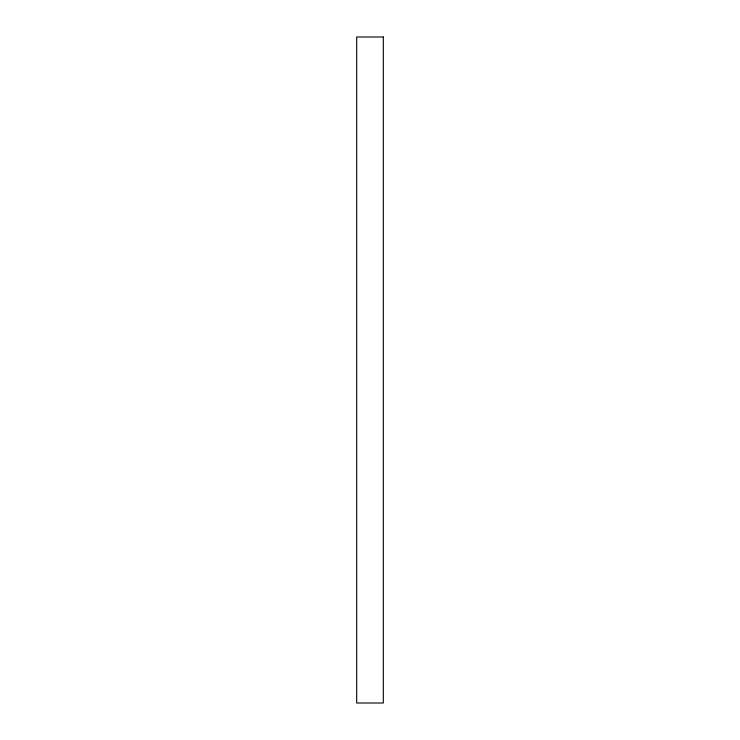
<?xml version="1.0" encoding="UTF-8"?>
<svg xmlns="http://www.w3.org/2000/svg" width="740" height="740" viewBox="0 0 740 740"><rect width="100%" height="100%" fill="white"/><g stroke="black" fill="none" stroke-linecap="round" stroke-linejoin="round"><path stroke-width="1.11" d="M383.32 37L356.68 37L356.68 703L383.32 703L383.32 37"/></g></svg>
